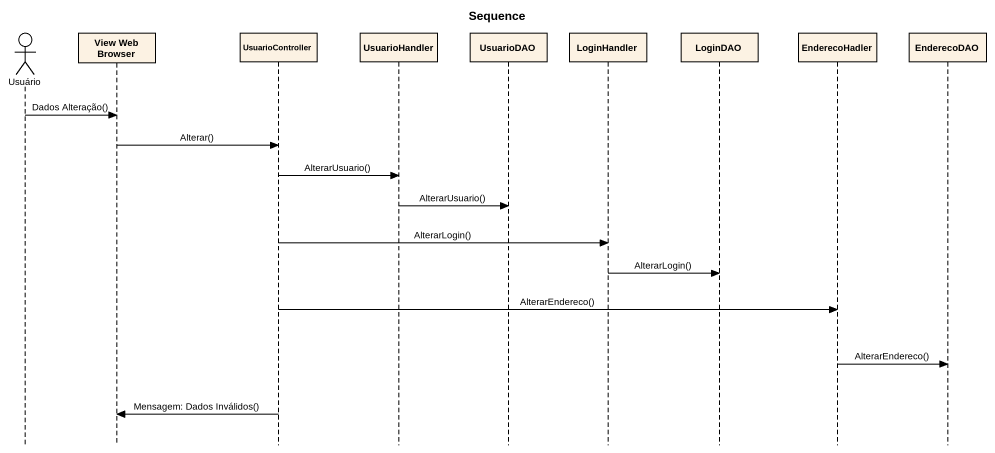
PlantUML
@startuml
title Sequence
hide footbox
actor Usuário
participant "View Web Browser" as View_Web_Browser
participant UsuarioController
participant UsuarioHandler
participant UsuarioDAO
participant LoginHandler
participant LoginDAO
participant EnderecoHadler
participant EnderecoDAO

Usuário -> View_Web_Browser : Dados Alteração()
View_Web_Browser -> UsuarioController : Alterar()
UsuarioController -> UsuarioHandler : AlterarUsuario()
UsuarioHandler -> UsuarioDAO : AlterarUsuario()
UsuarioController -> LoginHandler : AlterarLogin()
LoginHandler -> LoginDAO : AlterarLogin()
UsuarioController -> EnderecoHadler : AlterarEndereco()
EnderecoHadler -> EnderecoDAO : AlterarEndereco()
UsuarioController -> View_Web_Browser : Mensagem: Dados Inválidos()
@enduml
